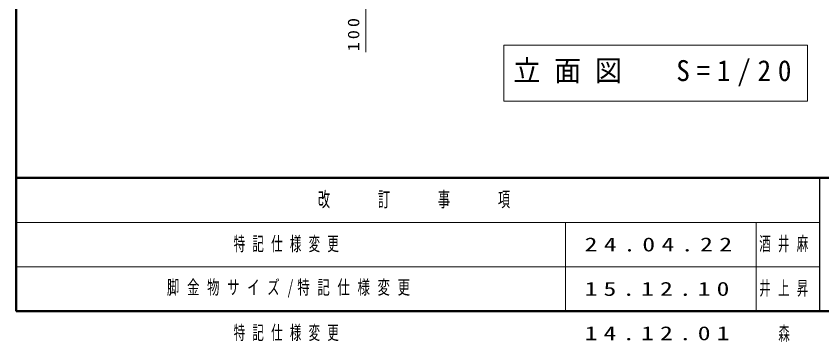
# Model space of a CAD drawing. Units: millimetres on the paper, scale 1:20. Extents: x -365 to 0, y -5 to 257.
# Drawn here: x -365 to -238.1, y -4.8 to 46.5 of the extents above; entities that cross this region are included whole.
import ezdxf
from ezdxf.enums import TextEntityAlignment as Align

# ---------------------------------------------------------------- set-up
doc = ezdxf.new("R2010")
doc.units = ezdxf.units.MM
doc.layers.add('LY_1', color=7, linetype='Continuous', lineweight=25)
doc.layers.add('LY_2', color=7, linetype='Continuous', lineweight=13)
doc.styles.add('ＭＳ ゴシック', font='')
doc.styles.get('ＭＳ ゴシック').set_extended_font_data('MS Gothic')

msp = doc.modelspace()

# ---------------------------------------------------------------- linework, layer by layer
at = {"layer": 'LY_1', "lineweight": 13}
for p, q in [((-309.937, 40.815), (-309.937, 52.461)), ((-288.193, 41.912), (-288.193, 33.112)), ((-240.393, 41.912), (-288.193, 41.912)), ((-240.393, 33.112), (-240.393, 41.912)), ((-288.193, 33.112), (-240.393, 33.112))]:
    msp.add_line(p, q, dxfattribs=at)
at = {"layer": 'LY_2', "lineweight": 50}
for p, q in [((-365, 257), (-365, 0)), ((-365, 21), (0, 21)), ((-365, 0), (0, 0))]:
    msp.add_line(p, q, dxfattribs=at)
at = {"layer": 'LY_2', "lineweight": 25}
msp.add_line((-238.5, 21), (-238.5, 0), dxfattribs=at)
at = {"layer": 'LY_2'}
for p, q in [((-365, 14), (-238.5, 14)), ((-278.5, 14), (-278.5, 0)), ((-248.5, 14), (-248.5, 0)), ((-365, 7), (-238.5, 7))]:
    msp.add_line(p, q, dxfattribs=at)

# ---------------------------------------------------------------- texts
at = {"layer": 'LY_1', "style": 'ＭＳ ゴシック', "width": 0.6}
msp.add_text('森', height=2.199, dxfattribs=at).set_placement((-245, -3.5), align=Align.MIDDLE_LEFT)
at = {"layer": 'LY_1', "insert": (-310.937, 43.815), "char_height": 1.833, "attachment_point": 8, "rotation": 90, "style": 'ＭＳ ゴシック'}
msp.add_mtext('\\T1.33;\\W1.15;100', dxfattribs=at)
at = {"layer": 'LY_1', "style": 'ＭＳ ゴシック'}
for s, insert, char_height, attachment_point in [('\\T1.5;\\W0.95;立面図\u3000S=1/20', (-264.293, 37.512), 3.299, 5), ('\\T1.64;\\W0.6;特記仕様変更', (-330.75, 10.5), 2.199, 4), ('\\T1.5;\\W1.35;24.04.22', (-275.5, 10.5), 2.199, 4), ('\\T1.64;\\W0.6;酒井麻', (-248, 10.5), 2.199, 4), ('\\T1.62;\\W0.65;脚金物サイズ/特記仕様変更', (-341.25, 3.5), 2.199, 4), ('\\T1.47;\\W1.35;15.12.10', (-275.5, 3.5), 2.199, 4), ('\\T1.64;\\W0.6;井上昇', (-248, 3.5), 2.199, 4), ('\\T1.64;\\W0.6;特記仕様変更', (-330.75, -3.5), 2.199, 4), ('\\T1.47;\\W1.35;14.12.01', (-275.5, -3.5), 2.199, 4)]:
    msp.add_mtext(s, dxfattribs=dict(at, insert=insert, char_height=char_height, attachment_point=attachment_point))
at = {"layer": 'LY_2', "insert": (-301.75, 17.5), "char_height": 2.346, "attachment_point": 5, "style": 'ＭＳ ゴシック'}
msp.add_mtext('\\T1.64;\\W0.6;改\u3000\u3000訂\u3000\u3000事\u3000\u3000項', dxfattribs=at)

doc.saveas('drawing.dxf')
